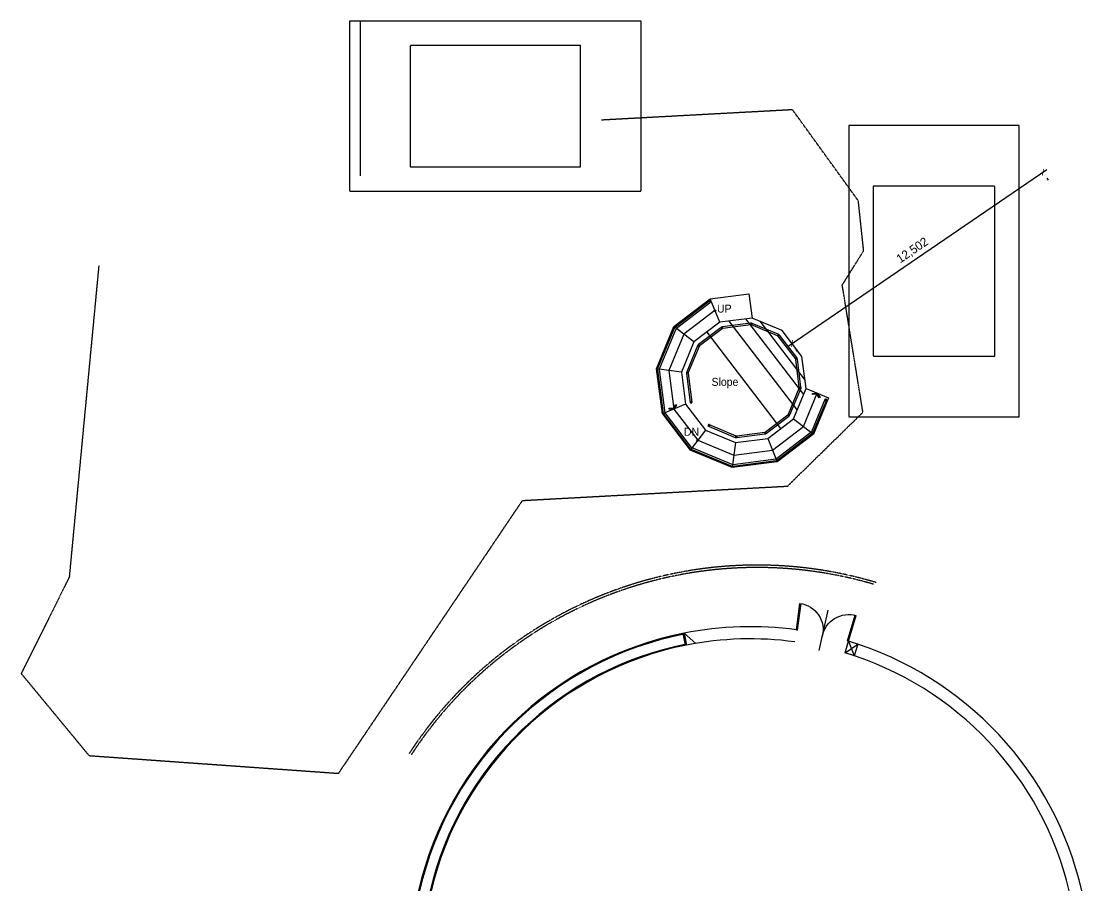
# Model space of a CAD drawing. Header units: millimetres. Extents: x -9372 to 300256, y -58520 to 166772.
# Drawn here: x 218915 to 262558, y -37504 to -1708 of the extents above; entities that cross this region are included whole.
import ezdxf

# ---------------------------------------------------------------- set-up
doc = ezdxf.new("R2010")
doc.units = ezdxf.units.MM
doc.linetypes.add('HIDDEN2', pattern=[0.1875, 0.125, -0.0625])
for name, color, linetype in [('2-몰탈', 9, 'Continuous'), ('arredi', 3, 'Continuous'), ('DWG', 7, 'Continuous'), ('원본-1층 평면도$0$$0$LEADER', 6, 'Continuous'), ('원본-1층 평면도$0$200-EquipID-2d', 7, 'Continuous'), ('치수선', 7, 'Continuous')]:
    doc.layers.add(name, color=color, linetype=linetype)
doc.styles.add('CHIHOP', font='HYWULM.TTF')
doc.styles.add('LAY-OUT', font='HYWULM.TTF')
doc.dimstyles.new('SCALE 200', dxfattribs={"dimscale": 200, "dimtxt": 1.8, "dimasz": 1, "dimexe": 1.5, "dimexo": 2, "dimgap": 0.7, "dimtad": 1, "dimdec": 0, "dimzin": 0, "dimlunit": 6, "dimtxsty": 'LAY-OUT', "dimblk": 'ARCHTICK', "dimcen": 0, "dimdle": 1, "dimclrd": 8, "dimclre": 8, "dimclrt": 6, "dimadec": 0, "dimazin": 0, "dimtfac": 1, "dimtdec": 0, "dimtix": 1, "dimtmove": 2, "dimatfit": 0, "dimldrblk": 'ARCHTICK', "dimfxl": 1.5, "dimtolj": 1, "dimtzin": 0, "dimarcsym": 0})

# ---------------------------------------------------------------- blocks, each defined once
blk = doc.blocks.new('A$C0E6B04B3')
at = {"layer": '2-몰탈', "color": 8, "ltscale": 0.5}
for p, q in [((766, 2302), (0, 1512)), ((802, 2267), (37, 1478)), ((766, 2302), (802, 2267)), ((2418, 929), (1786, 30)), ((2459, 900), (1826, 0)), ((2459, 900), (2418, 929))]:
    blk.add_line(p, q, dxfattribs=at)
for centre, start, end in [((766, 2302), 225.8758, 322.6302), ((2459, 900), 138.1273, 234.8817)]:
    blk.add_arc(centre, 1100, start, end, dxfattribs=at)
blk = doc.blocks.new('미르무대')
at = {"layer": '원본-1층 평면도$0$200-EquipID-2d', "ltscale": 0.5}
h = blk.add_hatch(color=8, dxfattribs=at)
h.dxf.hatch_style = 1
edge = h.paths.add_edge_path()
edge.add_arc((3613407, -200887), 33.3, 0, 360)
h = blk.add_hatch(color=8, dxfattribs=at)
h.dxf.hatch_style = 1
edge = h.paths.add_edge_path()
edge.add_arc((3613012, -206252), 33.3, 0, 360)
at = {"color": 7, "linetype": 'ByBlock', "ltscale": 100}
blk.add_line((3613193, -200517), (3613216, -200543), dxfattribs=at)
at = {"layer": '2-몰탈', "color": 1, "lineweight": 25, "ltscale": 0.5}
for p, q in [((3611873, -201702), (3613220, -200540)), ((3611269, -203410), (3611854, -201730)), ((3611603, -205209), (3611266, -203444)), ((3618137, -204274), (3617662, -205638)), ((3612777, -206569), (3611603, -205209)), ((3617643, -205666), (3616296, -206828)), ((3614484, -207173), (3612804, -206588)), ((3616266, -206842), (3614518, -207176))]:
    blk.add_line(p, q, dxfattribs=at)
at = {"layer": '2-몰탈', "color": 6, "lineweight": 25, "ltscale": 0.5}
blk.add_line((3611496, -205260), (3612721, -206680), dxfattribs=at)
for points in [[(3611496, -205260), (3611144, -203418), (3611762, -201647), (3613182, -200421), (3614761, -200120), (3614948, -201103)], [(3617339, -203874), (3618284, -204203), (3617755, -205721), (3616335, -206946), (3614492, -207298), (3612721, -206680)]]:
    blk.add_lwpolyline(points, dxfattribs=at)
at = {"layer": '2-몰탈', "color": 1, "lineweight": 25, "ltscale": 0.5}
for points in [[(3618203, -204297), (3617728, -205661, -0.131652), (3617689, -205719), (3616342, -206881, -0.131652), (3616279, -206911), (3614531, -207244, -0.131652), (3614461, -207239), (3612781, -206654, -0.131652), (3612724, -206614), (3611538, -205240), (3611198, -203457, -0.131652), (3611203, -203387), (3611788, -201707, -0.131652), (3611828, -201649), (3613175, -200487)], [(3613419, -205653), (3614549, -206047, 0.131652), (3614619, -206052), (3615759, -205835, 0.131652), (3615822, -205804), (3616700, -205046, 0.131652), (3616739, -204988), (3617121, -203893, 0.131652), (3617126, -203823), (3616909, -202683, 0.131652), (3616879, -202621), (3616121, -201742, 0.131652), (3616063, -201703), (3614967, -201321, 0.131652), (3614897, -201316), (3613758, -201533, 0.131652), (3613695, -201564), (3612816, -202321, 0.131652), (3612777, -202379), (3612395, -203475, 0.131652), (3612390, -203545), (3612614, -204720)], [(3613442, -205587), (3614572, -205981, 0.131652), (3614606, -205983), (3615745, -205766, 0.131652), (3615776, -205751), (3616654, -204993, 0.131652), (3616673, -204965), (3617055, -203870, 0.131652), (3617057, -203836), (3616840, -202697, 0.131652), (3616826, -202666), (3616068, -201788, 0.131652), (3616040, -201769), (3614944, -201387, 0.131652), (3614911, -201385), (3613771, -201602, 0.131652), (3613741, -201617), (3612862, -202374, 0.131652), (3612843, -202402), (3612461, -203498, 0.131652), (3612459, -203531), (3612683, -204707)]]:
    blk.add_lwpolyline(points, format="xyb", dxfattribs=at)
at = {"layer": '2-몰탈', "color": 6, "lineweight": 25, "ltscale": 0.5}
blk.add_lwpolyline([(3616213, -201543), (3614948, -201103), (3613632, -201353), (3612618, -202229), (3612177, -203494), (3612428, -204810), (3613303, -205824), (3614568, -206265), (3615884, -206014), (3616899, -205139), (3617339, -203874), (3617089, -202558)], close=True, dxfattribs=at)
at = {"layer": '2-몰탈', "color": 1, "lineweight": 25, "ltscale": 0.5}
for centre, radius, start, end in [((3613193, -200517), 35, 310.7895, 130.7895), ((3611916, -201751), 65, 130.7895, 160.7895), ((3611330, -203431), 65, 160.7895, 190.7895), ((3618170, -204285), 35, 340.7895, 160.7895), ((3612649, -204713), 35, 190.7895, 10.7895), ((3613431, -205620), 35, 70.7895, 250.7895), ((3617601, -205616), 65, 310.7895, 340.7895), ((3612826, -206526), 65, 220.7895, 250.7895), ((3616254, -206779), 65, 280.7895, 310.7895), ((3614506, -207112), 65, 250.7895, 280.7895)]:
    blk.add_arc(centre, radius, start, end, dxfattribs=at)
at = {"layer": '원본-1층 평면도$0$$0$LEADER', "color": 8}
for points in [[(3617933, -204200), (3617901, -204224), (3617793, -204081), (3617616, -204103), (3617611, -204063), (3617812, -204038)], [(3611760, -205045), (3611758, -205005), (3611936, -204996), (3612018, -204837), (3612054, -204855), (3611962, -205035)]]:
    blk.add_lwpolyline(points, close=True, dxfattribs=at)
for centre, start, end in [((3613193, -200517), 130.7895, 310.7896), ((3618170, -204285), 160.7895, 340.7895)]:
    blk.add_arc(centre, 35, start, end, dxfattribs=at)
at = {"layer": '원본-1층 평면도$0$200-EquipID-2d', "color": 8, "ltscale": 0.5}
for p, q in [((3613632, -201353), (3613182, -200421)), ((3614687, -201152), (3617252, -204125)), ((3614007, -201282), (3617024, -204779)), ((3615269, -201214), (3617276, -203540)), ((3612618, -202229), (3611762, -201647)), ((3613125, -201791), (3616391, -205577)), ((3612177, -203494), (3611144, -203418)), ((3612428, -204810), (3611496, -205260)), ((3616899, -205139), (3617755, -205721)), ((3613303, -205824), (3612721, -206680)), ((3614568, -206265), (3614492, -207298)), ((3615884, -206014), (3616335, -206946))]:
    blk.add_line(p, q, dxfattribs=at)
blk.add_lwpolyline([(3613440, -200881), (3613407, -200887), (3612190, -201938), (3611661, -203456), (3611962, -205035), (3613012, -206252), (3614530, -206781), (3616109, -206480), (3617327, -205430), (3617812, -204038)], dxfattribs=at)
for centre, radius in [((3613407, -200887), 33.3), ((3613740, -201576), 25), ((3614925, -201349), 25), ((3616075, -201748), 25), ((3612822, -202367), 25), ((3616866, -202665), 25), ((3612423, -203512), 25), ((3617094, -203848), 25), ((3616694, -205000), 25), ((3614591, -206019), 25), ((3615777, -205792), 25), ((3613012, -206252), 33.3)]:
    blk.add_circle(centre, radius, dxfattribs=at)
for centre, start, end in [((3612649, -204713), 10.7895, 190.7895), ((3613431, -205620), 250.7895, 70.7895)]:
    blk.add_arc(centre, 35, start, end, dxfattribs=at)
blk = doc.blocks.new('_ARCHTICK')
at = {"color": 0, "linetype": 'ByBlock', "const_width": 0.15}
blk.add_lwpolyline([(-0.5, -0.5), (0.5, 0.5)], dxfattribs=at)
blk = doc.blocks.new('*D12')
at = {"layer": 'Defpoints', "color": 0, "linetype": 'ByBlock', "ltscale": 100}
for p in [(260961, -7927), (260961, -7927), (250634, -14973)]:
    blk.add_point(p, dxfattribs=at)
at = {"layer": '치수선', "color": 8, "linetype": 'ByBlock', "lineweight": -2, "ltscale": 100}
for p, q in [((250469, -15086), (261126, -7815)), ((261187, -8258), (261130, -8175)), ((250859, -15304), (250803, -15221))]:
    blk.add_line(p, q, dxfattribs=at)
at = {"layer": '치수선', "color": 8, "linetype": 'ByBlock', "lineweight": -2, "ltscale": 100, "xscale": 200, "yscale": 200, "zscale": 200}
for p, rotation in [((260961, -7927), 34.30348897808195), ((250634, -14973), 214.3034889780819)]:
    blk.add_blockref('_ARCHTICK', p, dxfattribs=dict(at, rotation=rotation))
at = {"layer": '치수선', "color": 6, "linetype": 'ByBlock', "ltscale": 100, "insert": (255598, -11157), "char_height": 360, "attachment_point": 5, "rotation": 34.3035, "style": 'LAY-OUT'}
blk.add_mtext('\\A1;12,502', dxfattribs=at)
blk = doc.blocks.new('바닥')
at = {"layer": '2-몰탈', "color": 1, "linetype": 'HIDDEN2', "ltscale": 3}
for p, q in [((232859.6, -1708.1), (232859.6, -8072.8)), ((250655.5, -5354.4), (242793.2, -5779.6)), ((253363.4, -9103.2), (250655.5, -5354.4)), ((253583, -11157), (253363.4, -9103.2)), ((252702.4, -12569.1), (253583, -11157)), ((220905.9, -24561.6), (222120.7, -11768.8)), ((253552.4, -17806.4), (252702.4, -12569.1)), ((250451.1, -20846.2), (253552.4, -17806.4)), ((239544.2, -21436.8), (250451.1, -20846.2)), ((231975.8, -32668.8), (239544.2, -21436.8)), ((220905.9, -24561.6), (218914.6, -28561.6)), ((218914.6, -28561.6), (221703.7, -31938.2)), ((221703.7, -31938.2), (231975.8, -32668.8))]:
    blk.add_line(p, q, dxfattribs=at)
at = {"layer": '2-몰탈', "color": 8, "ltscale": 0.5}
for p, q in [((251753.3, -27608.2), (252115.7, -25946.6)), ((246190.1, -26900.4), (246150.8, -26908.2)), ((246197.9, -26939.7), (246150.8, -26908.2)), ((246248.9, -27398.5), (246151.7, -26908.8)), ((246197.9, -26939.7), (246158.6, -26947.4)), ((246158.7, -26947.4), (246190.1, -26900.4)), ((246669.2, -27320.8), (246190.1, -26900.3)), ((246280.3, -27351.5), (246241.1, -27359.3)), ((246288.1, -27390.7), (246241.1, -27359.3)), ((246280.2, -27351.5), (246248.8, -27398.5)), ((246288.1, -27390.7), (246248.8, -27398.5)), ((252815.9, -27709.8), (253344.2, -27353.1)), ((252960.5, -27231.2), (253185.9, -27827.4))]:
    blk.add_line(p, q, dxfattribs=at)
at = {"layer": '2-몰탈', "color": 8, "linetype": 'HIDDEN2', "ltscale": 3}
for points in [[(244424.2, -8708.1), (244424.2, -1708.1), (232424.2, -1708.1), (232424.2, -8708.1)], [(241924.2, -7708.1), (241924.2, -2708.1), (234924.2, -2708.1), (234924.2, -7708.1)], [(252974.6, -18000.1), (259974.6, -18000.1), (259974.6, -6000.1), (252974.6, -6000.1)], [(253974.6, -15500.1), (258974.6, -15500.1), (258974.6, -8500.1), (253974.6, -8500.1)]]:
    blk.add_lwpolyline(points, close=True, dxfattribs=at)
at = {"layer": '2-몰탈', "color": 1, "linetype": 'HIDDEN2', "ltscale": 3}
for radius, start, end in [(17100, 73.33701, 146.87759), (17000, 73.66138, 146.87114)]:
    blk.add_arc((249199, -41198.5), radius, start, end, dxfattribs=at)
at = {"layer": '2-몰탈', "color": 8, "ltscale": 0.5}
for radius, end in [(13960, 167.04713), (13540, 166.63802)]:
    blk.add_arc((248912.3, -40633.1), radius, 101.21217, end, dxfattribs=at)
at = {"layer": 'arredi', "color": 3, "linetype": 'Continuous', "ltscale": 10}
for p, q in [((246190.1, -26900.3), (246287.3, -27390.8)), ((246288.1, -27390.7), (246190.1, -26900.4)), ((252815.9, -27709.8), (252960.5, -27231.2)), ((253344.2, -27353.1), (253185.9, -27827.4))]:
    blk.add_line(p, q, dxfattribs=at)
for radius, start, end in [(14000, 101.21217, 167.08478), (14000, 82.19855, 101.21216), (13500, 101.21217, 166.59769), (13500, 82.19855, 101.20903), (14000, 12.91522, 73.19261), (14000, 71.54494, 73.19261), (13500, 13.40231, 73.19261), (13500, 71.54494, 73.19261)]:
    blk.add_arc((248912.3, -40633.1), radius, start, end, dxfattribs=at)
at = {"layer": '2-몰탈', "color": 8, "ltscale": 0.5, "xscale": -1, "rotation": 128.0743309620538}
blk.add_blockref('A$C0E6B04B3', (252152.3, -24740.4), dxfattribs=at)
at = {"layer": '치수선', "color": 7, "linetype": 'ByBlock', "rotation": 356.6149388130787}
blk.add_blockref('미르무대', (-3347776.6, 400274.2), dxfattribs=at)
at = {"layer": 'DWG', "color": 3, "style": 'CHIHOP'}
for s, p in [('UP', (247548.7, -13704.9)), ('Slope', (247324.1, -16720.2)), ('DN', (246184.7, -18773.8))]:
    blk.add_text(s, height=329.47, dxfattribs=at).set_placement(p)
at = {"layer": '치수선', "color": 7, "linetype": 'ByBlock', "ltscale": 100}
dim = blk.add_aligned_dim(p1=(250633.9, -14973.1), p2=(260961.2, -7927.4), distance=0, dimstyle='SCALE 200', dxfattribs=at)
dim.commit()
dim.dimension.update_dxf_attribs({"geometry": '*D12', "text_midpoint": (255597.6, -11157.2)})

msp = doc.modelspace()

# ---------------------------------------------------------------- block references
msp.add_blockref('바닥', (0, 0))

doc.saveas('drawing.dxf')
